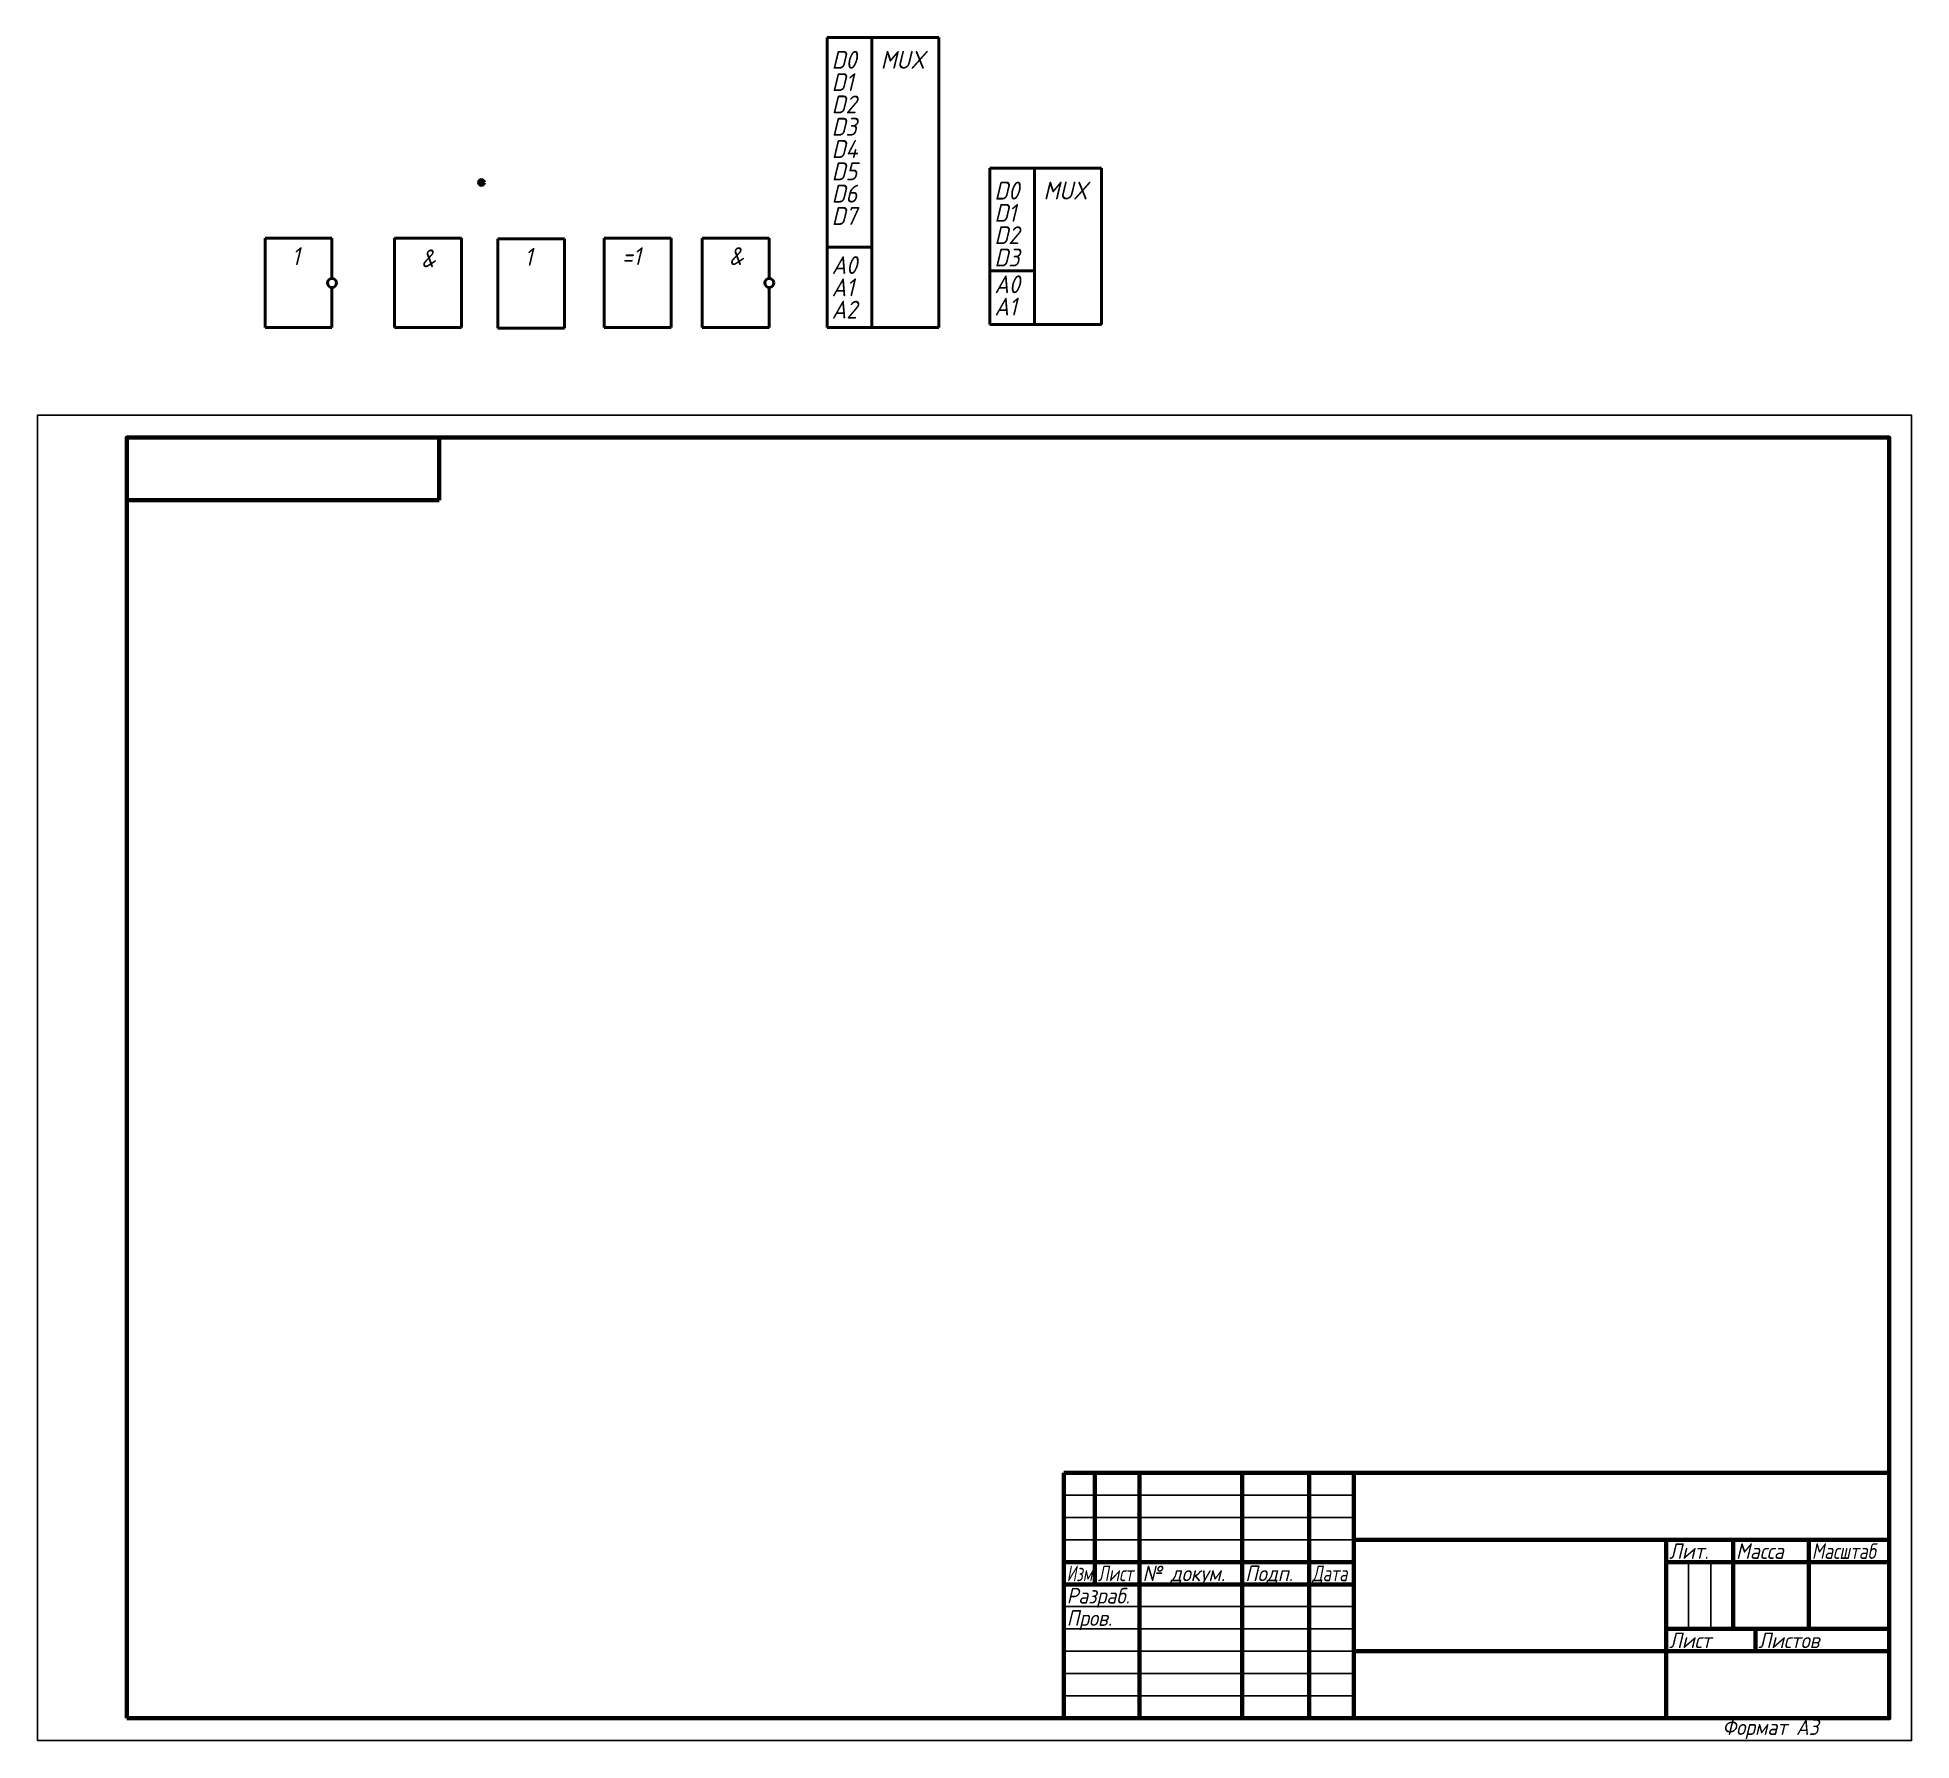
# Model space of a CAD drawing. Header units: millimetres. Extents: x 0 to 420, y 0 to 382.
import ezdxf

# ---------------------------------------------------------------- set-up
doc = ezdxf.new("R2010")
doc.units = ezdxf.units.MM
doc.header["$LTSCALE"] = 0.5
doc.layers.get('0').update_dxf_attribs({"lineweight": 60})
doc.layers.get('Defpoints').update_dxf_attribs({"color": 5})
doc.layers.add('4-текст', color=7, linetype='Continuous', true_color=0x00ad00)
doc.layers.add('фигуры', color=7, linetype='Continuous', lineweight=40)
doc.styles.get("Standard").update_dxf_attribs({"font": 'isocpeui.ttf', "width": 0.9})

msp = doc.modelspace()

# ---------------------------------------------------------------- linework, layer by layer
for p, q in [((20, 292.35), (20, 278.35)), ((90, 278.35), (90, 292.35)), ((20, 278.35), (90, 278.35)), ((365, 45.35), (365, 40.35))]:
    msp.add_line(p, q)
at = {"lineweight": 60}
for p, q in [((415, 60.35), (230, 60.35)), ((230, 5.35), (230, 60.35)), ((237, 60.35), (237, 35.35)), ((247, 5.35), (247, 60.35)), ((270, 60.35), (270, 5.35)), ((285, 5.35), (285, 60.35)), ((295, 60.35), (295, 5.35)), ((295, 45.35), (415, 45.35)), ((365, 5.35), (365, 45.35)), ((380, 45.35), (380, 25.35)), ((397, 25.35), (397, 45.35)), ((230, 40.35), (295, 40.35)), ((365, 40.35), (415, 40.35)), ((230, 35.35), (295, 35.35)), ((365, 25.35), (415, 25.35)), ((385, 20.35), (385, 25.35)), ((295, 20.35), (415, 20.35))]:
    msp.add_line(p, q, dxfattribs=at)
at = {"lineweight": -3}
for p, q in [((230, 55.35), (295, 55.35)), ((230, 50.35), (295, 50.35)), ((230, 45.35), (295, 45.35)), ((370, 25.35), (370, 40.35)), ((375, 40.35), (375, 25.35)), ((230, 30.35), (295, 30.35)), ((230, 25.35), (295, 25.35)), ((230, 20.35), (295, 20.35)), ((230, 15.35), (295, 15.35)), ((230, 10.35), (295, 10.35))]:
    msp.add_line(p, q, dxfattribs=at)
at = {"lineweight": 60}
msp.add_lwpolyline([(20, 5.35), (415, 5.35), (415, 292.35), (20, 292.35)], close=True, dxfattribs=at)
msp.add_circle((99.5, 349.5), 0.5)
at = {"layer": 'Defpoints'}
msp.add_lwpolyline([(0, 0.35), (420, 0.35), (420, 297.35), (0, 297.35)], close=True, dxfattribs=at)
at = {"layer": 'фигуры'}
for p, q in [((177, 317), (177, 382)), ((177, 382), (187, 382)), ((187, 382), (202, 382)), ((187, 382), (187, 317)), ((202, 382), (202, 317)), ((213.47, 317.69), (213.47, 352.69)), ((213.47, 352.69), (223.47, 352.69)), ((223.47, 352.69), (238.47, 352.69)), ((223.47, 352.69), (223.47, 317.69)), ((238.47, 352.69), (238.47, 317.69)), ((177, 335), (187, 335)), ((213.47, 329.69), (223.47, 329.69)), ((177, 317), (187, 317)), ((202, 317), (187, 317)), ((213.47, 317.69), (223.47, 317.69)), ((238.47, 317.69), (223.47, 317.69))]:
    msp.add_line(p, q, dxfattribs=at)
at = {"layer": 'фигуры', "lineweight": 40}
for p, q in [((51, 337), (66, 337)), ((51, 317), (51, 337)), ((66, 337), (66, 328)), ((80, 317), (80, 337)), ((95, 337), (80, 337)), ((95, 337), (95, 317)), ((118.15, 336.85), (103.15, 336.85)), ((103.15, 316.85), (103.15, 336.85)), ((118.15, 336.85), (118.15, 316.85)), ((127, 317), (127, 337)), ((142, 337), (127, 337)), ((142, 337), (142, 317)), ((149, 337), (164, 337)), ((149, 317), (149, 337)), ((164, 337), (164, 328)), ((66, 326), (66, 317)), ((164, 326), (164, 317)), ((66, 317), (51, 317)), ((95, 317), (80, 317)), ((118.15, 316.85), (103.15, 316.85)), ((142, 317), (127, 317)), ((164, 317), (149, 317))]:
    msp.add_line(p, q, dxfattribs=at)
for centre in [(66, 327), (164, 327)]:
    msp.add_circle(centre, 1, dxfattribs=at)

# ---------------------------------------------------------------- texts
at = {"lineweight": -3, "width": 0.9}
msp.add_text('Формат А3', height=3.5, dxfattribs=at).set_placement((377.6, 1.6))
at = {"layer": '4-текст', "lineweight": -3}
for s, width, p in [('Лит.', 0.9, (365.67, 41.05)), ('Масса', 0.9, (380.67, 41.05)), ('Масштаб', 0.8, (397.67, 41.05)), ('Изм.', 0.7, (230.67, 36.05)), ('Лист', 0.75, (237.67, 36.05)), ('№ докум.', 0.9, (247.67, 36.05)), ('Подп.', 0.9, (270.67, 36.05)), ('Дата', 0.75, (285.67, 36.05)), ('Разраб.', 0.9, (230.67, 31.05)), ('Пров.', 0.9, (230.67, 26.05)), ('Лист', 0.9, (365.67, 21.05)), ('Листов', 0.9, (385.67, 21.05))]:
    msp.add_text(s, height=3.5, dxfattribs=dict(at, width=width)).set_placement(p)
at = {"layer": 'фигуры', "width": 0.9}
for s, p in [('D0', (178, 375)), ('MUX', (189, 375)), ('D1', (178, 370)), ('D2', (178, 365)), ('D3', (178, 360)), ('D4', (178, 355)), ('D5', (178, 350)), ('D6', (178, 345)), ('D0', (214.47, 345.69)), ('MUX', (225.47, 345.69)), ('D1', (214.47, 340.69)), ('D7', (178, 340)), ('D2', (214.47, 335.69)), ('1', (57, 331)), ('&', (86, 330.5)), ('1', (109.15, 330.85)), ('=1', (131, 331)), ('&', (155, 331)), ('A0', (178, 329)), ('D3', (214.47, 330.69)), ('A1', (178, 324)), ('A0', (214.47, 324.69)), ('A1', (214.47, 319.69)), ('A2', (178, 319))]:
    msp.add_text(s, height=4, dxfattribs=at).set_placement(p)

doc.saveas('drawing.dxf')
